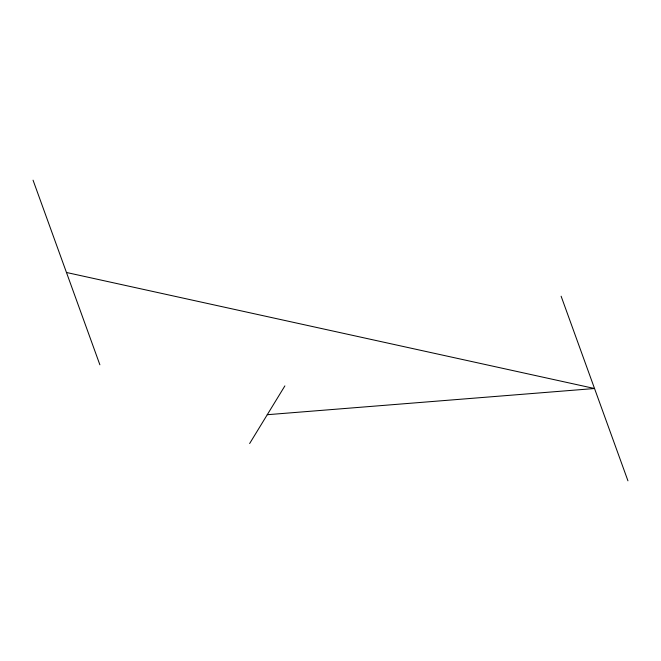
<?xml version="1.0" encoding="UTF-8"?>
<svg xmlns="http://www.w3.org/2000/svg" width="661" height="661" viewBox="0 0 661 661"><rect width="100%" height="100%" fill="white"/><g stroke="black" fill="none" stroke-linecap="round" stroke-linejoin="round"><path stroke-width="0.99" d="M249.635 443.539L284.891 385.884M267.259 414.711L594.536 388.519L66.464 272.481M561.123 296.211L627.95 480.828M33.05 180.172L99.877 364.789"/></g></svg>
